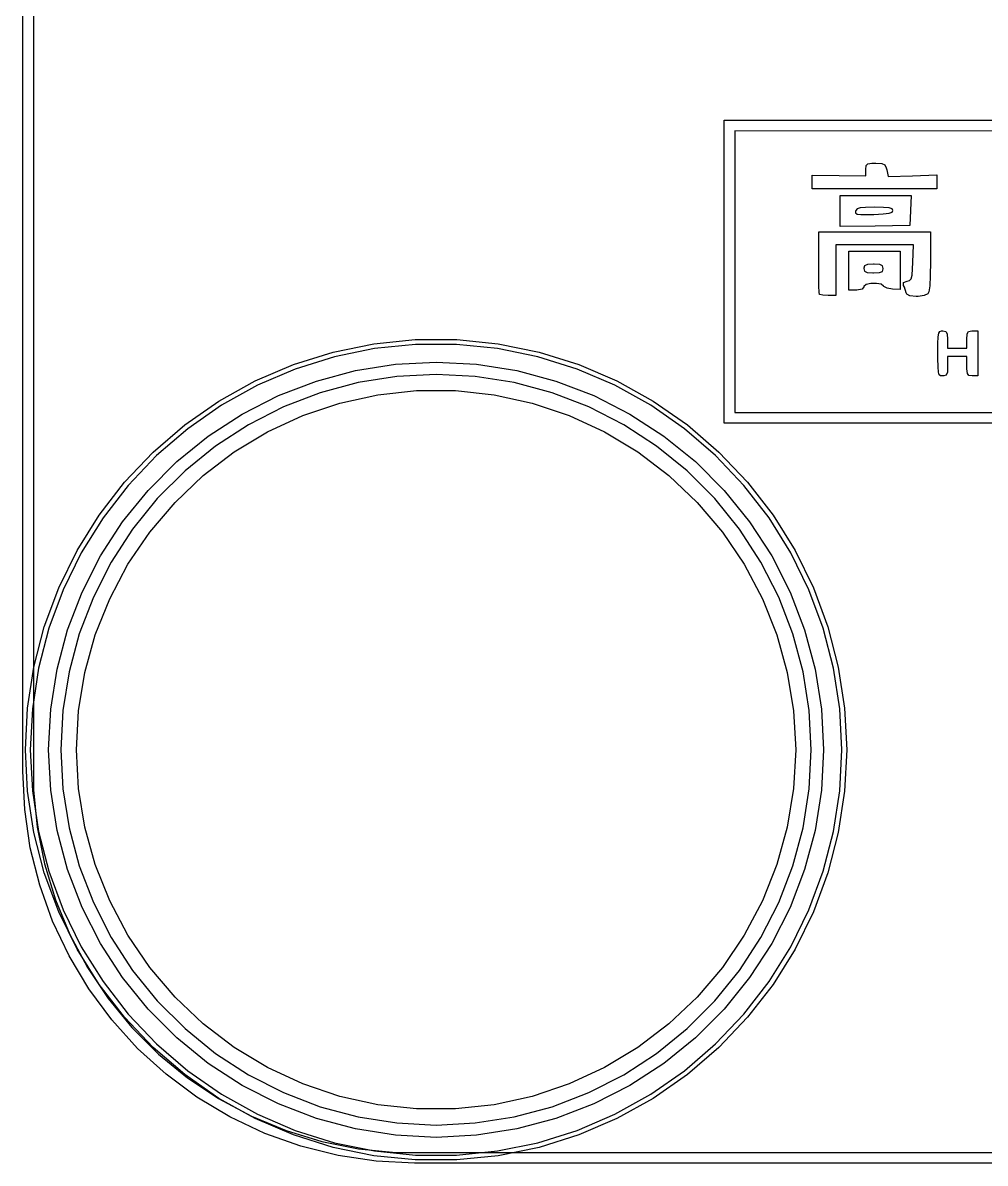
# Model space of a CAD drawing. Extents: x 107 to 207, y -142 to -86.
# Drawn here: x 106.8 to 115.77, y -142.16 to -131.54 of the extents above; entities that cross this region are included whole.
import ezdxf

# ---------------------------------------------------------------- set-up
doc = ezdxf.new("R2010")
doc.units = 0
doc.layers.add('BLACK', color=7, linetype='CONTINUOUS')

msp = doc.modelspace()

# ---------------------------------------------------------------- linework, layer by layer
at = {"layer": 'BLACK', "linetype": 'CONTINUOUS'}
for p, q in [((106.8, -138.51), (106.8, -89.71)), ((106.9, -89.71), (106.9, -138.51)), ((113.333185, -132.547738), (113.333185, -132.447759)), ((113.333185, -132.447759), (117.36636, -132.447759)), ((113.333185, -133.85887), (113.333185, -132.547738)), ((117.361356, -132.552792), (113.433263, -132.547738)), ((113.433263, -132.547738), (113.433263, -133.85882)), ((114.654225, -132.907367), (114.656877, -132.870974)), ((114.654225, -132.96666), (114.654225, -132.907367)), ((114.656877, -132.870974), (114.672055, -132.853689)), ((114.672055, -132.853689), (114.710588, -132.848419)), ((114.710588, -132.848419), (114.744796, -132.848074)), ((114.744796, -132.848074), (114.801064, -132.850241)), ((114.801064, -132.850241), (114.829765, -132.861724)), ((114.829765, -132.861724), (114.84332, -132.889992)), ((114.84332, -132.889992), (114.847751, -132.909991)), ((114.847751, -132.909991), (114.860134, -132.971909)), ((114.153813, -133.023212), (114.153795, -132.958161)), ((114.153795, -132.958161), (114.40401, -132.96241)), ((114.153831, -133.088263), (114.153813, -133.023212)), ((114.40401, -132.96241), (114.654225, -132.96666)), ((114.860134, -132.971909), (115.08744, -132.964849)), ((115.08744, -132.964849), (115.314745, -132.95779)), ((115.314745, -132.95779), (115.314745, -133.023026)), ((115.314745, -133.023026), (115.314745, -133.088263)), ((114.734288, -133.088263), (114.153831, -133.088263)), ((114.41402, -133.293425), (114.414036, -133.14831)), ((114.414036, -133.14831), (114.745173, -133.14831)), ((115.314745, -133.088263), (114.734288, -133.088263)), ((114.745173, -133.14831), (115.076309, -133.14831)), ((115.076309, -133.14831), (115.070429, -133.288747)), ((114.598863, -133.263625), (114.571089, -133.272583)), ((114.650697, -133.259435), (114.598863, -133.263625)), ((114.734562, -133.258397), (114.650697, -133.259435)), ((114.818052, -133.259622), (114.734562, -133.258397)), ((114.870687, -133.264212), (114.818052, -133.259622)), ((114.897151, -133.2734), (114.870687, -133.264212)), ((114.414004, -133.438539), (114.41402, -133.294228)), ((114.41402, -133.294228), (114.41402, -133.293425)), ((114.559403, -133.287925), (114.557802, -133.294228)), ((114.557802, -133.294228), (114.55796, -133.311263)), ((114.55796, -133.311263), (114.571352, -133.321374)), ((114.571089, -133.272583), (114.559403, -133.287925)), ((114.571352, -133.321374), (114.605258, -133.325846)), ((114.605258, -133.325846), (114.666962, -133.325968)), ((114.666962, -133.325968), (114.727662, -133.324251)), ((114.727662, -133.324251), (114.815204, -133.320042)), ((114.815204, -133.320042), (114.869398, -133.313507)), ((114.869398, -133.313507), (114.896912, -133.303294)), ((114.896912, -133.303294), (114.904422, -133.288421)), ((114.904422, -133.288421), (114.897151, -133.2734)), ((115.070429, -133.288747), (115.064548, -133.429183)), ((114.739276, -133.433861), (114.414004, -133.438539)), ((115.064548, -133.429183), (114.739276, -133.433861)), ((114.213878, -133.775471), (114.213878, -133.488578)), ((114.213878, -133.488578), (114.734288, -133.488578)), ((114.734288, -133.488578), (115.254698, -133.488578)), ((115.254698, -133.488578), (115.254698, -133.764796)), ((114.735097, -133.608673), (114.374004, -133.608673)), ((114.374004, -133.608673), (114.374004, -133.843858)), ((114.494099, -133.828846), (114.494099, -133.66872)), ((114.494099, -133.66872), (114.734288, -133.66872)), ((114.734288, -133.66872), (114.974477, -133.66872)), ((115.09619, -133.608673), (114.735097, -133.608673)), ((114.974477, -133.66872), (114.974477, -133.846281)), ((115.090377, -133.773803), (115.09619, -133.608673)), ((114.213963, -133.816356), (114.213878, -133.775471)), ((114.641376, -133.80231), (114.634243, -133.825971)), ((114.667993, -133.791434), (114.641376, -133.80231)), ((114.72428, -133.788815), (114.667993, -133.791434)), ((114.73075, -133.78883), (114.72428, -133.788815)), ((114.783986, -133.792), (114.73075, -133.78883)), ((114.808457, -133.80383), (114.783986, -133.792)), ((115.08803, -133.832483), (115.090377, -133.773803)), ((115.254698, -133.764796), (115.253024, -133.896498)), ((113.333185, -135.269981), (113.333185, -133.85887)), ((113.433263, -133.85882), (113.433263, -135.169902)), ((114.214909, -133.914247), (114.213963, -133.816356)), ((114.374004, -133.843858), (114.374004, -134.079043)), ((114.494099, -133.848862), (114.494099, -133.828846)), ((114.494099, -134.029004), (114.494099, -133.848862)), ((114.634243, -133.825971), (114.634209, -133.828846)), ((114.634209, -133.828846), (114.640102, -133.853863)), ((114.640102, -133.853863), (114.664573, -133.865692)), ((114.664573, -133.865692), (114.717809, -133.868863)), ((114.717809, -133.868863), (114.72428, -133.868878)), ((114.72428, -133.868878), (114.780567, -133.866259)), ((114.780567, -133.866259), (114.807184, -133.855383)), ((114.807184, -133.855383), (114.814316, -133.831722)), ((114.814351, -133.828846), (114.808457, -133.80383)), ((114.814316, -133.831722), (114.814351, -133.828846)), ((114.974477, -133.846281), (114.974477, -134.023842)), ((115.075278, -133.924408), (115.083447, -133.89147)), ((115.083447, -133.89147), (115.08803, -133.832483)), ((115.253024, -133.896498), (115.247925, -133.989817)), ((114.216739, -133.994172), (114.214909, -133.914247)), ((114.219244, -134.048775), (114.216739, -133.994172)), ((114.634209, -133.99898), (114.619018, -134.021186)), ((114.634512, -133.996308), (114.634209, -133.99898)), ((114.655615, -133.97908), (114.634512, -133.996308)), ((114.699428, -133.96959), (114.655615, -133.97908)), ((114.75113, -133.968348), (114.699428, -133.96959)), ((114.795897, -133.975861), (114.75113, -133.968348)), ((114.818909, -133.99264), (114.795897, -133.975861)), ((114.820941, -133.996251), (114.818909, -133.99264)), ((114.850424, -134.011823), (114.820941, -133.996251)), ((114.90064, -134.020083), (114.850424, -134.011823)), ((115.004745, -133.958096), (115.03779, -133.945559)), ((115.005241, -133.985561), (115.004745, -133.958096)), ((115.012136, -134.003289), (115.005241, -133.985561)), ((115.029122, -134.054024), (115.012136, -134.003289)), ((115.03779, -133.945559), (115.037998, -133.94553)), ((115.037998, -133.94553), (115.060977, -133.939645)), ((115.060977, -133.939645), (115.075278, -133.924408)), ((115.247925, -133.989817), (115.239277, -134.046264)), ((114.222218, -134.070703), (114.219244, -134.048775)), ((114.223876, -134.071772), (114.222218, -134.070703)), ((114.252689, -134.07694), (114.223876, -134.071772)), ((114.302281, -134.079043), (114.252689, -134.07694)), ((114.374004, -134.079043), (114.302281, -134.079043)), ((114.564154, -134.029004), (114.494099, -134.029004)), ((114.570534, -134.02895), (114.564154, -134.029004)), ((114.619018, -134.021186), (114.570534, -134.02895)), ((114.974477, -134.023842), (114.90064, -134.020083)), ((115.03496, -134.066621), (115.029122, -134.054024)), ((115.064086, -134.084023), (115.03496, -134.066621)), ((115.122926, -134.089051), (115.064086, -134.084023)), ((115.141099, -134.088512), (115.122926, -134.089051)), ((115.196585, -134.080199), (115.141099, -134.088512)), ((115.230679, -134.065032), (115.196585, -134.080199)), ((115.239277, -134.046264), (115.230679, -134.065032)), ((115.327267, -134.465274), (115.332701, -134.430413)), ((115.332701, -134.430413), (115.342953, -134.414209)), ((115.342953, -134.414209), (115.359552, -134.40954)), ((115.359552, -134.40954), (115.369788, -134.409303)), ((115.369788, -134.409303), (115.398961, -134.414622)), ((115.398961, -134.414622), (115.411911, -134.43791)), ((115.411911, -134.43791), (115.414824, -134.489366)), ((115.594965, -134.489366), (115.597697, -134.437783)), ((115.597697, -134.437783), (115.610579, -134.414856)), ((115.610579, -134.414856), (115.640647, -134.409332)), ((115.640647, -134.409332), (115.645005, -134.409303)), ((115.645005, -134.409303), (115.695044, -134.409303)), ((115.695044, -134.409303), (115.695044, -134.619469)), ((109.691254, -134.607105), (110.070789, -134.529109)), ((110.070789, -134.529109), (110.456267, -134.489909)), ((110.458554, -134.535), (110.077626, -134.573737)), ((110.456267, -134.489909), (110.843733, -134.489909)), ((110.841446, -134.535), (110.458554, -134.535)), ((111.222374, -134.573737), (110.841446, -134.535)), ((110.843733, -134.489909), (111.229211, -134.529109)), ((111.229211, -134.529109), (111.608746, -134.607105)), ((115.324753, -134.619469), (115.325127, -134.525918)), ((115.325127, -134.525918), (115.327267, -134.465274)), ((115.414824, -134.489366), (115.414824, -134.569429)), ((115.594965, -134.569429), (115.594965, -134.489366)), ((109.321557, -134.723098), (109.691254, -134.607105)), ((109.702571, -134.650813), (109.337238, -134.765437)), ((110.077626, -134.573737), (109.702571, -134.650813)), ((111.597429, -134.650813), (111.222374, -134.573737)), ((111.962762, -134.765437), (111.597429, -134.650813)), ((111.608746, -134.607105), (111.978443, -134.723098)), ((115.324803, -134.667236), (115.324753, -134.619469)), ((115.414824, -134.569429), (115.504895, -134.569429)), ((115.504895, -134.649492), (115.414824, -134.649492)), ((115.414824, -134.649492), (115.414824, -134.739563)), ((115.504895, -134.569429), (115.594965, -134.569429)), ((115.594965, -134.649492), (115.504895, -134.649492)), ((115.594965, -134.739563), (115.594965, -134.649492)), ((115.695044, -134.619469), (115.695044, -134.829634)), ((108.965492, -134.875898), (109.321557, -134.723098)), ((109.899439, -134.778887), (110.272652, -134.719776)), ((110.272652, -134.719776), (110.65, -134.7)), ((110.65, -134.7), (111.027348, -134.719776)), ((111.027348, -134.719776), (111.400561, -134.778887)), ((111.978443, -134.723098), (112.334508, -134.875898)), ((115.325804, -134.744698), (115.324803, -134.667236)), ((115.329276, -134.792544), (115.325804, -134.744698)), ((115.414824, -134.739563), (115.412518, -134.795386)), ((115.595157, -134.763857), (115.594965, -134.739563)), ((109.337238, -134.765437), (108.985376, -134.916433)), ((109.534449, -134.876686), (109.899439, -134.778887)), ((110.284695, -134.834356), (109.923393, -134.891581)), ((110.65, -134.815211), (110.284695, -134.834356)), ((111.015305, -134.834356), (110.65, -134.815211)), ((111.376607, -134.891581), (111.015305, -134.834356)), ((111.400561, -134.778887), (111.765551, -134.876686)), ((112.314624, -134.916433), (111.962762, -134.765437)), ((115.336746, -134.817899), (115.329276, -134.792544)), ((115.349742, -134.827888), (115.336746, -134.817899)), ((115.369788, -134.829634), (115.349742, -134.827888)), ((115.378254, -134.829438), (115.369788, -134.829634)), ((115.402087, -134.821828), (115.378254, -134.829438)), ((115.412518, -134.795386), (115.402087, -134.821828)), ((115.599497, -134.807551), (115.595157, -134.763857)), ((115.614127, -134.825901), (115.599497, -134.807551)), ((115.645005, -134.829634), (115.614127, -134.825901)), ((115.695044, -134.829634), (115.645005, -134.829634)), ((108.626713, -135.063936), (108.965492, -134.875898)), ((108.985376, -134.916433), (108.650595, -135.102251)), ((109.181681, -135.012101), (109.534449, -134.876686)), ((109.923393, -134.891581), (109.570051, -134.986258)), ((110.10803, -135.004131), (110.468635, -134.964913)), ((110.468635, -134.964913), (110.831365, -134.964913)), ((110.831365, -134.964913), (111.19197, -135.004131)), ((111.729949, -134.986258), (111.376607, -134.891581)), ((111.765551, -134.876686), (112.118319, -135.012101)), ((112.649405, -135.102251), (112.314624, -134.916433)), ((112.334508, -134.875898), (112.673287, -135.063936)), ((108.308695, -135.285283), (108.626713, -135.063936)), ((108.845, -135.183648), (109.181681, -135.012101)), ((109.570051, -134.986258), (109.228541, -135.117351)), ((109.75378, -135.082108), (110.10803, -135.004131)), ((111.19197, -135.004131), (111.54622, -135.082108)), ((112.071459, -135.117351), (111.729949, -134.986258)), ((112.118319, -135.012101), (112.455, -135.183648)), ((112.673287, -135.063936), (112.991305, -135.285283)), ((108.650595, -135.102251), (108.336331, -135.320986)), ((109.228541, -135.117351), (108.902606, -135.283424)), ((109.410037, -135.197928), (109.75378, -135.082108)), ((111.54622, -135.082108), (111.889963, -135.197928)), ((112.397395, -135.283424), (112.071459, -135.117351)), ((112.963669, -135.320986), (112.649405, -135.102251)), ((113.433263, -135.169902), (117.366505, -135.169902)), ((108.014702, -135.537668), (108.308695, -135.285283)), ((108.528095, -135.389449), (108.845, -135.183648)), ((108.902606, -135.283424), (108.595815, -135.482656)), ((109.080832, -135.350235), (109.410037, -135.197928)), ((111.889963, -135.197928), (112.219168, -135.350235)), ((112.704185, -135.482656), (112.397395, -135.283424)), ((112.455, -135.183648), (112.771905, -135.389449)), ((112.991305, -135.285283), (113.285298, -135.537668)), ((117.36636, -135.269981), (113.333185, -135.269981)), ((108.336331, -135.320986), (108.045808, -135.570391)), ((108.234439, -135.627247), (108.528095, -135.389449)), ((108.770023, -135.537242), (109.080832, -135.350235)), ((112.219168, -135.350235), (112.529977, -135.537242)), ((112.771905, -135.389449), (113.065561, -135.627247)), ((113.254192, -135.570391), (112.963669, -135.320986)), ((108.595815, -135.482656), (108.31153, -135.712866)), ((112.98847, -135.712866), (112.704185, -135.482656)), ((107.74775, -135.8185), (108.014702, -135.537668)), ((108.045808, -135.570391), (107.782007, -135.847909)), ((108.481256, -135.756757), (108.770023, -135.537242)), ((112.529977, -135.537242), (112.818744, -135.756757)), ((113.517993, -135.847909), (113.254192, -135.570391)), ((113.285298, -135.537668), (113.55225, -135.8185)), ((107.967247, -135.894439), (108.234439, -135.627247)), ((108.31153, -135.712866), (108.052866, -135.97153)), ((113.247134, -135.97153), (112.98847, -135.712866)), ((113.065561, -135.627247), (113.332753, -135.894439)), ((107.51058, -136.124899), (107.74775, -135.8185)), ((108.217915, -136.006207), (108.481256, -135.756757)), ((112.818744, -135.756757), (113.082085, -136.006207)), ((113.55225, -135.8185), (113.78942, -136.124899)), ((107.782007, -135.847909), (107.547636, -136.150691)), ((107.729449, -136.188095), (107.967247, -135.894439)), ((113.332753, -135.894439), (113.570551, -136.188095)), ((113.752364, -136.150691), (113.517993, -135.847909)), ((108.052866, -135.97153), (107.822656, -136.255815)), ((107.983088, -136.282666), (108.217915, -136.006207)), ((113.082085, -136.006207), (113.316912, -136.282666)), ((113.477344, -136.255815), (113.247134, -135.97153)), ((107.305624, -136.45372), (107.51058, -136.124899)), ((113.78942, -136.124899), (113.994376, -136.45372)), ((107.547636, -136.150691), (107.3451, -136.475631)), ((107.523648, -136.505), (107.729449, -136.188095)), ((113.570551, -136.188095), (113.776352, -136.505)), ((113.9549, -136.475631), (113.752364, -136.150691)), ((107.822656, -136.255815), (107.623424, -136.562606)), ((107.779528, -136.582895), (107.983088, -136.282666)), ((113.316912, -136.282666), (113.520472, -136.582895)), ((113.676576, -136.562606), (113.477344, -136.255815)), ((107.134986, -136.801589), (107.305624, -136.45372)), ((113.994376, -136.45372), (114.165014, -136.801589)), ((107.3451, -136.475631), (107.176476, -136.819394)), ((107.352101, -136.841681), (107.523648, -136.505)), ((107.623424, -136.562606), (107.457351, -136.888541)), ((113.842649, -136.888541), (113.676576, -136.562606)), ((113.776352, -136.505), (113.947899, -136.841681)), ((114.123524, -136.819394), (113.9549, -136.475631)), ((107.609622, -136.903372), (107.779528, -136.582895)), ((113.520472, -136.582895), (113.690378, -136.903372)), ((107.000417, -137.164936), (107.134986, -136.801589)), ((107.176476, -136.819394), (107.043496, -137.178452)), ((107.216686, -137.194449), (107.352101, -136.841681)), ((113.947899, -136.841681), (114.083314, -137.194449)), ((114.256504, -137.178452), (114.123524, -136.819394)), ((114.165014, -136.801589), (114.299583, -137.164936)), ((107.457351, -136.888541), (107.326258, -137.230051)), ((107.475362, -137.24034), (107.609622, -136.903372)), ((113.690378, -136.903372), (113.824638, -137.24034)), ((113.973742, -137.230051), (113.842649, -136.888541)), ((106.903298, -137.540033), (107.000417, -137.164936)), ((107.043496, -137.178452), (106.947523, -137.549122)), ((107.118887, -137.559439), (107.216686, -137.194449)), ((114.083314, -137.194449), (114.181113, -137.559439)), ((114.352477, -137.549122), (114.256504, -137.178452)), ((114.299583, -137.164936), (114.396702, -137.540033)), ((107.326258, -137.230051), (107.231581, -137.583393)), ((107.378321, -137.589849), (107.475362, -137.24034)), ((113.824638, -137.24034), (113.921679, -137.589849)), ((114.068419, -137.583393), (113.973742, -137.230051)), ((106.844625, -137.923031), (106.903298, -137.540033)), ((106.947523, -137.549122), (106.889542, -137.927599)), ((107.059776, -137.932652), (107.118887, -137.559439)), ((107.231581, -137.583393), (107.174356, -137.944695)), ((107.319638, -137.947801), (107.378321, -137.589849)), ((113.921679, -137.589849), (113.980362, -137.947801)), ((114.125644, -137.944695), (114.068419, -137.583393)), ((114.181113, -137.559439), (114.240224, -137.932652)), ((114.410458, -137.927599), (114.352477, -137.549122)), ((114.396702, -137.540033), (114.455375, -137.923031)), ((106.825, -138.31), (106.844625, -137.923031)), ((106.889542, -137.927599), (106.870149, -138.31)), ((107.04, -138.31), (107.059776, -137.932652)), ((114.240224, -137.932652), (114.26, -138.31)), ((114.429851, -138.31), (114.410458, -137.927599)), ((114.455375, -137.923031), (114.475, -138.31)), ((107.174356, -137.944695), (107.155211, -138.31)), ((107.3, -138.31), (107.319638, -137.947801)), ((113.980362, -137.947801), (114, -138.31)), ((114.144789, -138.31), (114.125644, -137.944695)), ((106.844625, -138.696969), (106.825, -138.31)), ((106.870149, -138.31), (106.889542, -138.692401)), ((107.059776, -138.687348), (107.04, -138.31)), ((107.155211, -138.31), (107.174356, -138.675305)), ((107.319638, -138.672199), (107.3, -138.31)), ((114, -138.31), (113.980362, -138.672199)), ((114.125644, -138.675305), (114.144789, -138.31)), ((114.26, -138.31), (114.240224, -138.687348)), ((114.410458, -138.692401), (114.429851, -138.31)), ((114.475, -138.31), (114.455375, -138.696969)), ((106.817576, -138.867763), (106.8, -138.51)), ((106.9, -138.51), (106.9, -138.6844)), ((106.9, -138.6844), (106.934189, -139.031521)), ((107.118887, -139.060561), (107.059776, -138.687348)), ((107.174356, -138.675305), (107.231581, -139.036607)), ((107.378321, -139.030151), (107.319638, -138.672199)), ((113.980362, -138.672199), (113.921679, -139.030151)), ((114.068419, -139.036607), (114.125644, -138.675305)), ((114.240224, -138.687348), (114.181113, -139.060561)), ((106.903298, -139.079967), (106.844625, -138.696969)), ((106.889542, -138.692401), (106.947523, -139.070878)), ((114.352477, -139.070878), (114.410458, -138.692401)), ((114.455375, -138.696969), (114.396702, -139.079967)), ((106.870134, -139.22208), (106.817576, -138.867763)), ((107.000417, -139.455064), (106.903298, -139.079967)), ((106.934189, -139.031521), (107.002236, -139.37362)), ((106.947523, -139.070878), (107.043496, -139.441548)), ((107.216686, -139.425551), (107.118887, -139.060561)), ((107.231581, -139.036607), (107.326258, -139.389949)), ((107.475362, -139.37966), (107.378321, -139.030151)), ((113.921679, -139.030151), (113.824638, -139.37966)), ((113.973742, -139.389949), (114.068419, -139.036607)), ((114.181113, -139.060561), (114.083314, -139.425551)), ((114.256504, -139.441548), (114.352477, -139.070878)), ((114.396702, -139.079967), (114.299583, -139.455064)), ((106.957168, -139.569539), (106.870134, -139.22208)), ((107.002236, -139.37362), (107.103488, -139.707401)), ((107.352101, -139.778319), (107.216686, -139.425551)), ((107.326258, -139.389949), (107.457351, -139.731459)), ((107.609622, -139.716628), (107.475362, -139.37966)), ((113.824638, -139.37966), (113.690378, -139.716628)), ((113.842649, -139.731459), (113.973742, -139.389949)), ((114.083314, -139.425551), (113.947899, -139.778319)), ((107.134986, -139.818411), (107.000417, -139.455064)), ((107.043496, -139.441548), (107.176476, -139.800606)), ((114.123524, -139.800606), (114.256504, -139.441548)), ((114.299583, -139.455064), (114.165014, -139.818411)), ((107.07784, -139.906795), (106.957168, -139.569539)), ((107.103488, -139.707401), (107.236968, -140.029651)), ((107.457351, -139.731459), (107.623424, -140.057395)), ((107.779528, -140.037105), (107.609622, -139.716628)), ((113.690378, -139.716628), (113.520472, -140.037105)), ((113.676576, -140.057395), (113.842649, -139.731459)), ((107.305624, -140.16628), (107.134986, -139.818411)), ((107.176476, -139.800606), (107.3451, -140.144369)), ((107.523648, -140.115), (107.352101, -139.778319)), ((113.947899, -139.778319), (113.776352, -140.115)), ((113.9549, -140.144369), (114.123524, -139.800606)), ((114.165014, -139.818411), (113.994376, -140.16628)), ((107.230987, -140.230598), (107.07784, -139.906795)), ((107.236968, -140.029651), (107.401391, -140.337266)), ((107.623424, -140.057395), (107.822656, -140.364185)), ((107.983088, -140.337334), (107.779528, -140.037105)), ((113.520472, -140.037105), (113.316912, -140.337334)), ((113.477344, -140.364185), (113.676576, -140.057395)), ((107.51058, -140.495101), (107.305624, -140.16628)), ((107.3451, -140.144369), (107.547636, -140.469309)), ((107.729449, -140.431905), (107.523648, -140.115)), ((113.776352, -140.115), (113.570551, -140.431905)), ((113.752364, -140.469309), (113.9549, -140.144369)), ((113.994376, -140.16628), (113.78942, -140.495101)), ((107.415136, -140.537831), (107.230987, -140.230598)), ((107.401391, -140.337266), (107.595175, -140.627283)), ((107.822656, -140.364185), (108.052866, -140.64847)), ((108.217915, -140.613793), (107.983088, -140.337334)), ((113.316912, -140.337334), (113.082085, -140.613793)), ((113.247134, -140.64847), (113.477344, -140.364185)), ((107.547636, -140.469309), (107.782007, -140.772091)), ((107.967247, -140.725561), (107.729449, -140.431905)), ((113.570551, -140.431905), (113.332753, -140.725561)), ((113.517993, -140.772091), (113.752364, -140.469309)), ((107.628512, -140.825535), (107.415136, -140.537831)), ((107.74775, -140.8015), (107.51058, -140.495101)), ((113.78942, -140.495101), (113.55225, -140.8015)), ((107.595175, -140.627283), (107.816451, -140.896909)), ((108.052866, -140.64847), (108.31153, -140.907134)), ((108.481256, -140.863243), (108.217915, -140.613793)), ((113.082085, -140.613793), (112.818744, -140.863243)), ((112.98847, -140.907134), (113.247134, -140.64847)), ((108.014702, -141.082332), (107.74775, -140.8015)), ((107.782007, -140.772091), (108.045808, -141.049609)), ((108.234439, -140.992753), (107.967247, -140.725561)), ((113.332753, -140.725561), (113.065561, -140.992753)), ((113.254192, -141.049609), (113.517993, -140.772091)), ((113.55225, -140.8015), (113.285298, -141.082332)), ((107.86906, -141.09094), (107.628512, -140.825535)), ((107.816451, -140.896909), (108.063091, -141.143549)), ((108.31153, -140.907134), (108.595815, -141.137344)), ((108.770023, -141.082758), (108.481256, -140.863243)), ((112.818744, -140.863243), (112.529977, -141.082758)), ((112.704185, -141.137344), (112.98847, -140.907134)), ((108.528095, -141.230551), (108.234439, -140.992753)), ((113.065561, -140.992753), (112.771905, -141.230551)), ((108.134465, -141.331488), (107.86906, -141.09094)), ((108.308695, -141.334717), (108.014702, -141.082332)), ((108.045808, -141.049609), (108.336331, -141.299014)), ((109.080832, -141.269765), (108.770023, -141.082758)), ((112.529977, -141.082758), (112.219168, -141.269765)), ((112.963669, -141.299014), (113.254192, -141.049609)), ((113.285298, -141.082332), (112.991305, -141.334717)), ((108.063091, -141.143549), (108.332717, -141.364825)), ((108.845, -141.436352), (108.528095, -141.230551)), ((108.595815, -141.137344), (108.902605, -141.336576)), ((112.397395, -141.336576), (112.704185, -141.137344)), ((112.771905, -141.230551), (112.455, -141.436352)), ((108.422169, -141.544864), (108.134465, -141.331488)), ((108.626713, -141.556064), (108.308695, -141.334717)), ((108.336331, -141.299014), (108.650595, -141.517749)), ((108.902605, -141.336576), (109.228541, -141.502649)), ((109.410037, -141.422072), (109.080832, -141.269765)), ((112.219168, -141.269765), (111.889963, -141.422072)), ((112.071459, -141.502649), (112.397395, -141.336576)), ((112.649405, -141.517749), (112.963669, -141.299014)), ((112.991305, -141.334717), (112.673287, -141.556064)), ((108.332717, -141.364825), (108.622734, -141.558609)), ((109.181681, -141.607899), (108.845, -141.436352)), ((109.75378, -141.537892), (109.410037, -141.422072)), ((111.889963, -141.422072), (111.54622, -141.537892)), ((112.455, -141.436352), (112.118319, -141.607899)), ((108.729402, -141.729013), (108.422169, -141.544864)), ((108.650595, -141.517749), (108.985376, -141.703567)), ((109.228541, -141.502649), (109.570051, -141.633742)), ((110.10803, -141.615869), (109.75378, -141.537892)), ((111.54622, -141.537892), (111.19197, -141.615869)), ((111.729949, -141.633742), (112.071459, -141.502649)), ((112.314624, -141.703567), (112.649405, -141.517749)), ((108.622734, -141.558609), (108.930349, -141.723032)), ((108.965492, -141.744102), (108.626713, -141.556064)), ((109.534449, -141.743314), (109.181681, -141.607899)), ((109.570051, -141.633742), (109.923393, -141.728419)), ((110.468635, -141.655087), (110.10803, -141.615869)), ((110.831365, -141.655087), (110.468635, -141.655087)), ((111.19197, -141.615869), (110.831365, -141.655087)), ((111.376607, -141.728419), (111.729949, -141.633742)), ((112.118319, -141.607899), (111.765551, -141.743314)), ((112.673287, -141.556064), (112.334508, -141.744102)), ((109.053205, -141.88216), (108.729402, -141.729013)), ((108.930349, -141.723032), (109.252599, -141.856512)), ((109.321557, -141.896902), (108.965492, -141.744102)), ((108.985376, -141.703567), (109.337238, -141.854563)), ((109.899439, -141.841113), (109.534449, -141.743314)), ((109.923393, -141.728419), (110.284695, -141.785644)), ((111.015305, -141.785644), (111.376607, -141.728419)), ((111.765551, -141.743314), (111.400561, -141.841113)), ((111.962762, -141.854563), (112.314624, -141.703567)), ((112.334508, -141.744102), (111.978443, -141.896902)), ((109.252599, -141.856512), (109.58638, -141.957764)), ((109.337238, -141.854563), (109.702571, -141.969187)), ((110.272652, -141.900224), (109.899439, -141.841113)), ((110.284695, -141.785644), (110.65, -141.804789)), ((110.65, -141.804789), (111.015305, -141.785644)), ((111.400561, -141.841113), (111.027348, -141.900224)), ((111.597429, -141.969187), (111.962762, -141.854563)), ((109.390461, -142.002832), (109.053205, -141.88216)), ((109.691254, -142.012895), (109.321557, -141.896902)), ((109.58638, -141.957764), (109.928479, -142.025811)), ((109.702571, -141.969187), (110.077626, -142.046263)), ((110.65, -141.92), (110.272652, -141.900224)), ((111.027348, -141.900224), (110.65, -141.92)), ((111.222374, -142.046263), (111.597429, -141.969187)), ((111.978443, -141.896902), (111.608746, -142.012895)), ((109.73792, -142.089866), (109.390461, -142.002832)), ((110.070789, -142.090891), (109.691254, -142.012895)), ((109.928479, -142.025811), (110.2756, -142.06)), ((110.077626, -142.046263), (110.458554, -142.085)), ((110.2756, -142.06), (110.45, -142.06)), ((110.45, -142.06), (203.25, -142.06)), ((110.458554, -142.085), (110.841446, -142.085)), ((110.841446, -142.085), (111.222374, -142.046263)), ((111.608746, -142.012895), (111.229211, -142.090891)), ((110.092237, -142.142424), (109.73792, -142.089866)), ((110.456267, -142.130091), (110.070789, -142.090891)), ((110.45, -142.16), (110.092237, -142.142424)), ((203.25, -142.16), (110.45, -142.16)), ((110.843733, -142.130091), (110.456267, -142.130091)), ((111.229211, -142.090891), (110.843733, -142.130091))]:
    msp.add_line(p, q, dxfattribs=at)

doc.saveas('drawing.dxf')
